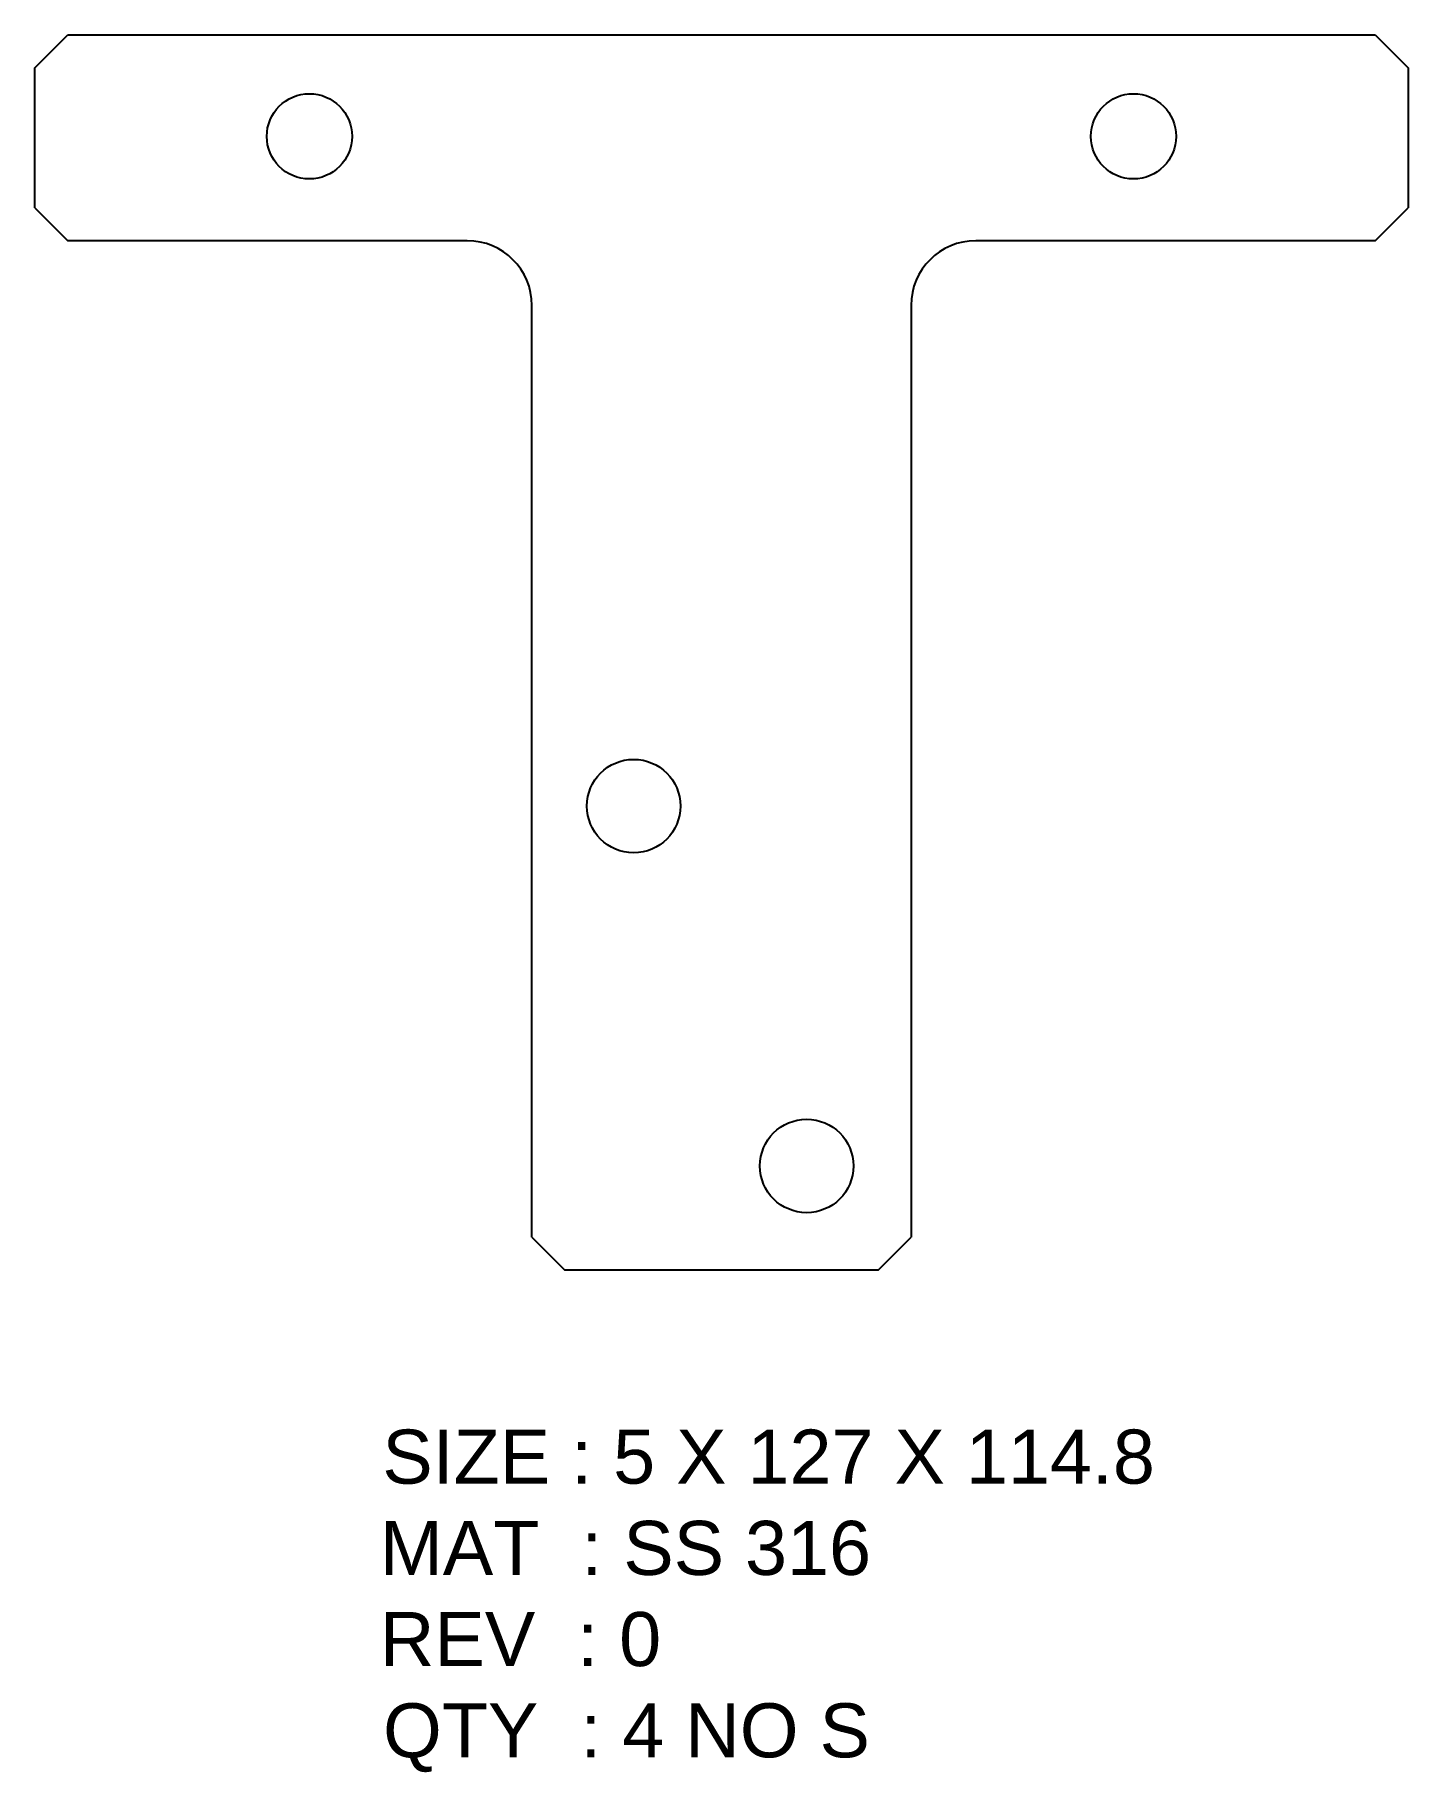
# Model space of a CAD drawing. Header units: millimetres. Extents: x 2348 to 2475, y 962 to 1123.
import ezdxf

# ---------------------------------------------------------------- set-up
doc = ezdxf.new("R2010")
doc.units = ezdxf.units.MM
doc.layers.add('LaserCutting', color=3, linetype='Continuous')
doc.styles.get("Standard").update_dxf_attribs({"font": 'ARIAL.TTF'})

msp = doc.modelspace()

# ---------------------------------------------------------------- linework, layer by layer
at = {"layer": 'LaserCutting'}
for p, q in [((2348.35, 1120.1), (2351.4, 1123.15)), ((2351.4, 1123.15), (2472.31, 1123.15)), ((2472.31, 1123.15), (2475.35, 1120.1)), ((2348.35, 1107.14), (2348.35, 1120.1)), ((2475.35, 1120.1), (2475.35, 1107.14)), ((2348.35, 1107.14), (2351.4, 1104.1)), ((2472.31, 1104.1), (2475.35, 1107.14)), ((2388.33, 1104.1), (2351.4, 1104.1)), ((2472.31, 1104.1), (2435.38, 1104.1)), ((2394.33, 1011.94), (2394.33, 1098.1)), ((2429.38, 1098.1), (2429.38, 1011.94)), ((2394.33, 1011.94), (2397.38, 1008.89)), ((2426.33, 1008.89), (2429.38, 1011.94)), ((2426.33, 1008.89), (2397.38, 1008.89))]:
    msp.add_line(p, q, dxfattribs=at)
for centre, radius in [((2373.75, 1113.75), 3.94), ((2449.95, 1113.75), 3.94), ((2403.73, 1051.82), 4.32), ((2419.73, 1018.54), 4.32)]:
    msp.add_circle(centre, radius, dxfattribs=at)
for centre, start, end in [((2388.33, 1098.1), 0, 90), ((2435.38, 1098.1), 90, 180)]:
    msp.add_arc(centre, 6, start, end, dxfattribs=at)

# ---------------------------------------------------------------- texts
at = {"color": 7}
for s, p in [('SIZE : 5 X 127 X 114.8', (2380.49, 989.16)), ('MAT  : SS 316', (2380.27, 980.72)), ('REV  : 0', (2380.27, 972.29)), ('QTY  : 4 NO S', (2380.56, 963.85))]:
    msp.add_text(s, height=5, dxfattribs=at).set_placement(p)

doc.saveas('drawing.dxf')
